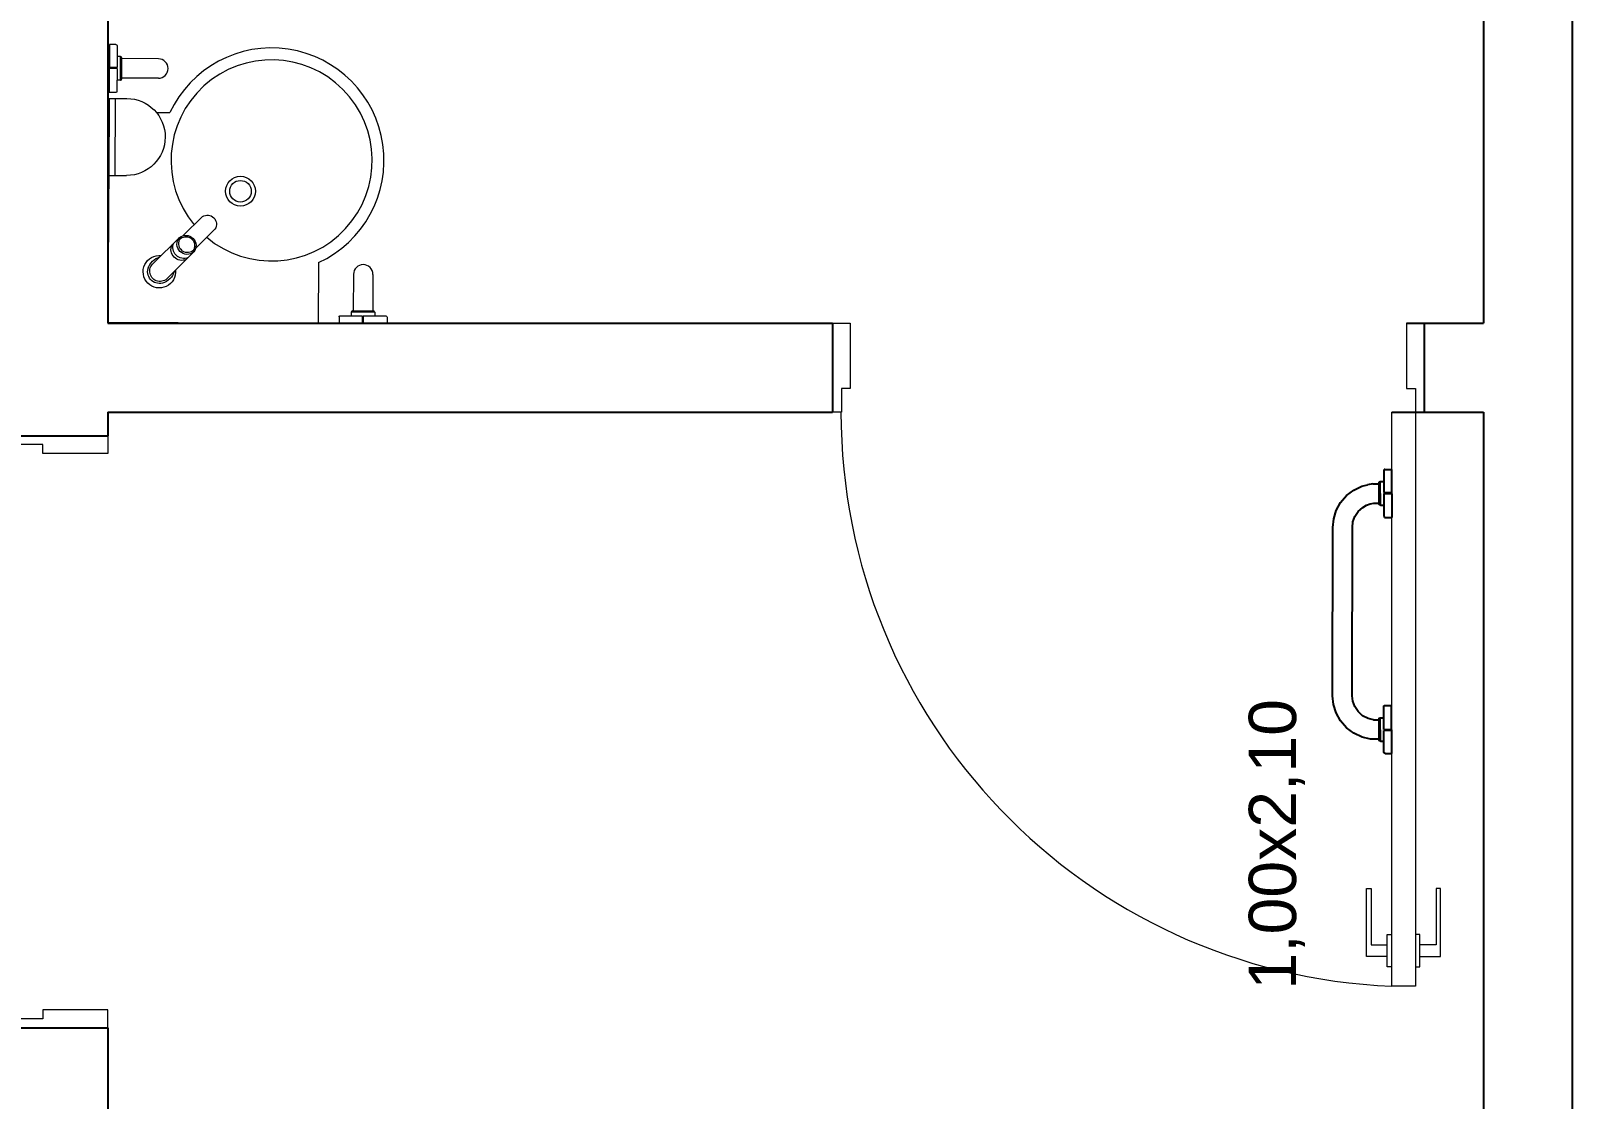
# Model space of a CAD drawing. Header units: metres. Extents: x 2113 to 5678, y -2764 to 956.
# Drawn here: x 3189.779 to 3192.384, y -2017.31 to -2015.505 of the extents above; entities that cross this region are included whole.
import ezdxf

# ---------------------------------------------------------------- set-up
doc = ezdxf.new("R2010")
doc.units = ezdxf.units.M
doc.header["$MEASUREMENT"] = 0
for name, color, linetype in [('_SETOR A', 1, 'Continuous'), ('A - Esquadrias', 10, 'Continuous'), ('A - Texto 1', 8, 'Continuous'), ('PAREDE', 7, 'Continuous')]:
    doc.layers.add(name, color=color, linetype=linetype)
doc.layers.add('A - Mobiliário Fixo', color=252, linetype='Continuous', lineweight=5)
doc.layers.add('Esquadrias', color=50, linetype='Continuous', lineweight=9)
doc.styles.add('TEXTO', font='swisse.ttf')

# ---------------------------------------------------------------- blocks, each defined once
blk = doc.blocks.new('GINASIO')
at = {"layer": 'A - Esquadrias'}
for points in [[(3758.4211, -1188.953), (3758.4211, -1188.953), (3758.4344, -1188.9456), (3758.4344, -1188.9456)], [(3758.4344, -1188.9456), (3758.4344, -1188.9456), (3758.4485, -1188.9412), (3758.4485, -1188.9412)], [(3758.4485, -1188.9412), (3758.4485, -1188.9412), (3758.463, -1188.9397), (3758.463, -1188.9397)], [(3758.463, -1188.9397), (3758.463, -1188.9397), (3758.7475, -1188.9402), (3758.7475, -1188.9402)], [(3758.7475, -1188.9402), (3758.7475, -1188.9402), (3758.762, -1188.9416), (3758.762, -1188.9416)], [(3758.762, -1188.9416), (3758.762, -1188.9416), (3758.7761, -1188.9459), (3758.7761, -1188.9459)], [(3758.7761, -1188.9459), (3758.7761, -1188.9459), (3758.7895, -1188.9531), (3758.7895, -1188.9531)], [(3758.4, -1188.9756), (3758.4, -1188.9756), (3758.4093, -1188.9632), (3758.4093, -1188.9632)], [(3758.4093, -1188.9632), (3758.4093, -1188.9632), (3758.4211, -1188.953), (3758.4211, -1188.953)], [(3758.4449, -1188.9771), (3758.4449, -1188.9771), (3758.454, -1188.9738), (3758.454, -1188.9738)], [(3758.454, -1188.9738), (3758.454, -1188.9738), (3758.4631, -1188.9727), (3758.4631, -1188.9727)], [(3758.4631, -1188.9727), (3758.4631, -1188.9727), (3758.7476, -1188.9732), (3758.7476, -1188.9732)], [(3758.7476, -1188.9732), (3758.7476, -1188.9732), (3758.7568, -1188.9742), (3758.7568, -1188.9742)], [(3758.7895, -1188.9531), (3758.7895, -1188.9531), (3758.8014, -1188.9632), (3758.8014, -1188.9632)], [(3758.8014, -1188.9632), (3758.8014, -1188.9632), (3758.8108, -1188.9756), (3758.8108, -1188.9756)], [(3758.3901, -1189.0039), (3758.3901, -1189.0039), (3758.3935, -1188.9895), (3758.3935, -1188.9895)], [(3758.3935, -1188.9895), (3758.3935, -1188.9895), (3758.4, -1188.9756), (3758.4, -1188.9756)], [(3758.4226, -1189.0091), (3758.4226, -1189.0091), (3758.4248, -1188.9997), (3758.4248, -1188.9997)], [(3758.4248, -1188.9997), (3758.4248, -1188.9997), (3758.4295, -1188.9906), (3758.4295, -1188.9906)], [(3758.4295, -1188.9906), (3758.4295, -1188.9906), (3758.4365, -1188.9828), (3758.4365, -1188.9828)], [(3758.4365, -1188.9828), (3758.4365, -1188.9828), (3758.4449, -1188.9771), (3758.4449, -1188.9771)], [(3758.7568, -1188.9742), (3758.7568, -1188.9742), (3758.7659, -1188.9774), (3758.7659, -1188.9774)], [(3758.7659, -1188.9774), (3758.7659, -1188.9774), (3758.7744, -1188.983), (3758.7744, -1188.983)], [(3758.7744, -1188.983), (3758.7744, -1188.983), (3758.7814, -1188.9908), (3758.7814, -1188.9908)], [(3758.7814, -1188.9908), (3758.7814, -1188.9908), (3758.7852, -1188.9972), (3758.7852, -1188.9972)], [(3758.7852, -1188.9972), (3758.7852, -1188.9972), (3758.7875, -1189.0034), (3758.7875, -1189.0034)], [(3758.8108, -1188.9756), (3758.8108, -1188.9756), (3758.8174, -1188.9893), (3758.8174, -1188.9893)], [(3758.8174, -1188.9893), (3758.8174, -1188.9893), (3758.8197, -1188.999), (3758.8197, -1188.999)], [(3758.8211, -1189.0076), (3758.8211, -1189.0076), (3758.8197, -1188.999), (3758.8197, -1188.999)], [(3758.3863, -1189.0205), (3758.3863, -1189.0205), (3758.3866, -1189.0195), (3758.3866, -1189.0195)], [(3758.3863, -1189.0205), (3758.3863, -1189.0205), (3758.4261, -1189.0203), (3758.4261, -1189.0203)], [(3758.3863, -1189.0205), (3758.3863, -1189.0205), (3758.3863, -1189.0264), (3758.3863, -1189.0264)], [(3758.3866, -1189.0195), (3758.3866, -1189.0195), (3758.3873, -1189.0188), (3758.3873, -1189.0188)], [(3758.3873, -1189.0188), (3758.3873, -1189.0188), (3758.3883, -1189.0185), (3758.3883, -1189.0185)], [(3758.3883, -1189.0185), (3758.3883, -1189.0185), (3758.4241, -1189.0183), (3758.4241, -1189.0183)], [(3758.3897, -1189.0185), (3758.3897, -1189.0185), (3758.3901, -1189.0039), (3758.3901, -1189.0039)], [(3758.4226, -1189.0091), (3758.4226, -1189.0091), (3758.4227, -1189.0183), (3758.4227, -1189.0183)], [(3758.4241, -1189.0183), (3758.4241, -1189.0183), (3758.4251, -1189.0186), (3758.4251, -1189.0186)], [(3758.4251, -1189.0186), (3758.4251, -1189.0186), (3758.4258, -1189.0193), (3758.4258, -1189.0193)], [(3758.4258, -1189.0193), (3758.4258, -1189.0193), (3758.4261, -1189.0203), (3758.4261, -1189.0203)], [(3758.4261, -1189.0203), (3758.4261, -1189.0203), (3758.4261, -1189.0262), (3758.4261, -1189.0262)], [(3758.7851, -1189.0205), (3758.7851, -1189.0205), (3758.7853, -1189.0195), (3758.7853, -1189.0195)], [(3758.7851, -1189.0205), (3758.7851, -1189.0205), (3758.8249, -1189.0203), (3758.8249, -1189.0203)], [(3758.7851, -1189.0205), (3758.7851, -1189.0205), (3758.7851, -1189.0264), (3758.7851, -1189.0264)], [(3758.7853, -1189.0195), (3758.7853, -1189.0195), (3758.7861, -1189.0187), (3758.7861, -1189.0187)], [(3758.7861, -1189.0187), (3758.7861, -1189.0187), (3758.7871, -1189.0185), (3758.7871, -1189.0185)], [(3758.7871, -1189.0185), (3758.7871, -1189.0185), (3758.8228, -1189.0183), (3758.8228, -1189.0183)], [(3758.7875, -1189.0034), (3758.7875, -1189.0034), (3758.7885, -1189.0092), (3758.7885, -1189.0092)], [(3758.7885, -1189.0092), (3758.7885, -1189.0092), (3758.7885, -1189.0185), (3758.7885, -1189.0185)], [(3758.8211, -1189.0076), (3758.8211, -1189.0076), (3758.8215, -1189.0183), (3758.8215, -1189.0183)], [(3758.8228, -1189.0183), (3758.8228, -1189.0183), (3758.8238, -1189.0186), (3758.8238, -1189.0186)], [(3758.8238, -1189.0186), (3758.8238, -1189.0186), (3758.8246, -1189.0193), (3758.8246, -1189.0193)], [(3758.8246, -1189.0193), (3758.8246, -1189.0193), (3758.8249, -1189.0203), (3758.8249, -1189.0203)], [(3758.8249, -1189.0203), (3758.8249, -1189.0203), (3758.8249, -1189.0262), (3758.8249, -1189.0262)], [(3758.3658, -1189.0285), (3758.3658, -1189.0285), (3758.366, -1189.0275), (3758.366, -1189.0275)], [(3758.3658, -1189.0285), (3758.3658, -1189.0285), (3758.3658, -1189.0397), (3758.3658, -1189.0397)], [(3758.3658, -1189.0397), (3758.3658, -1189.0397), (3758.447, -1189.0393), (3758.447, -1189.0393)], [(3758.366, -1189.0275), (3758.366, -1189.0275), (3758.3668, -1189.0267), (3758.3668, -1189.0267)], [(3758.3668, -1189.0267), (3758.3668, -1189.0267), (3758.3678, -1189.0265), (3758.3678, -1189.0265)], [(3758.3678, -1189.0265), (3758.3678, -1189.0265), (3758.4048, -1189.0263), (3758.4048, -1189.0263)], [(3758.4048, -1189.0263), (3758.4048, -1189.0263), (3758.4049, -1189.0395), (3758.4049, -1189.0395)], [(3758.4049, -1189.0365), (3758.4049, -1189.0365), (3758.4064, -1189.0365), (3758.4064, -1189.0365)], [(3758.4064, -1189.0263), (3758.4064, -1189.0263), (3758.445, -1189.0261), (3758.445, -1189.0261)], [(3758.4064, -1189.0263), (3758.4064, -1189.0263), (3758.4064, -1189.0395), (3758.4064, -1189.0395)], [(3758.445, -1189.0261), (3758.445, -1189.0261), (3758.446, -1189.0264), (3758.446, -1189.0264)], [(3758.446, -1189.0264), (3758.446, -1189.0264), (3758.4467, -1189.0271), (3758.4467, -1189.0271)], [(3758.4467, -1189.0271), (3758.4467, -1189.0271), (3758.447, -1189.0282), (3758.447, -1189.0282)], [(3758.447, -1189.0282), (3758.447, -1189.0282), (3758.447, -1189.0393), (3758.447, -1189.0393)], [(3758.7645, -1189.0275), (3758.7645, -1189.0275), (3758.7642, -1189.0285), (3758.7642, -1189.0285)], [(3758.7642, -1189.0285), (3758.7642, -1189.0285), (3758.7643, -1189.0397), (3758.7643, -1189.0397)], [(3758.8455, -1189.0393), (3758.8455, -1189.0393), (3758.7643, -1189.0397), (3758.7643, -1189.0397)], [(3758.7652, -1189.0267), (3758.7652, -1189.0267), (3758.7645, -1189.0275), (3758.7645, -1189.0275)], [(3758.7663, -1189.0265), (3758.7663, -1189.0265), (3758.7652, -1189.0267), (3758.7652, -1189.0267)], [(3758.8048, -1189.0263), (3758.8048, -1189.0263), (3758.7663, -1189.0265), (3758.7663, -1189.0265)], [(3758.8048, -1189.0263), (3758.8048, -1189.0263), (3758.8049, -1189.0395), (3758.8049, -1189.0395)], [(3758.8064, -1189.0365), (3758.8064, -1189.0365), (3758.8049, -1189.0365), (3758.8049, -1189.0365)], [(3758.8434, -1189.0261), (3758.8434, -1189.0261), (3758.8064, -1189.0263), (3758.8064, -1189.0263)], [(3758.8064, -1189.0263), (3758.8064, -1189.0263), (3758.8064, -1189.0395), (3758.8064, -1189.0395)], [(3758.8444, -1189.0264), (3758.8444, -1189.0264), (3758.8434, -1189.0261), (3758.8434, -1189.0261)], [(3758.8452, -1189.0271), (3758.8452, -1189.0271), (3758.8444, -1189.0264), (3758.8444, -1189.0264)], [(3758.8455, -1189.0282), (3758.8455, -1189.0282), (3758.8452, -1189.0271), (3758.8452, -1189.0271)], [(3758.8455, -1189.0282), (3758.8455, -1189.0282), (3758.8455, -1189.0393), (3758.8455, -1189.0393)]]:
    blk.add_open_spline(points, degree=3, dxfattribs=at)
at = {"layer": 'A - Mobiliário Fixo'}
for p, q in [((3759.0923, -1187.2255), (3759.0938, -1186.8705)), ((3759.3639, -1186.8716), (3759.0938, -1186.8697)), ((3759.4723, -1186.882), (3759.3423, -1186.8815)), ((3759.4484, -1186.952), (3759.4483, -1186.9746)), ((3759.195, -1187.2259), (3759.0923, -1187.2255))]:
    blk.add_line(p, q, dxfattribs=at)
at = {"layer": 'A - Mobiliário Fixo', "extrusion": (0, 0, -1)}
for p, q in [((3759.3423, -1186.8715), (3759.3422, -1186.9015)), ((3759.4723, -1186.872), (3759.3423, -1186.8715)), ((3759.4723, -1186.872), (3759.4722, -1186.902)), ((3759.1938, -1186.947), (3759.2375, -1186.991)), ((3759.1693, -1186.9712), (3759.213, -1187.0153)), ((3759.2192, -1187.0184), (3759.2515, -1187.0509)), ((3759.2405, -1186.9973), (3759.2728, -1187.0298))]:
    blk.add_line(p, q, dxfattribs=at)
at = {"layer": 'A - Mobiliário Fixo'}
for radius in [0.0252, 0.0182]:
    blk.add_circle((3759.3155, -1187.094), radius, dxfattribs=at)
at = {"layer": 'A - Mobiliário Fixo', "extrusion": (0, 0, -1)}
for centre, radius, start, end in [((-3759.4072, -1186.9018), 0.065, 180.2353, 0.2353), ((-3759.1796, -1186.957), 0.0275, 264.3149, 186.5325), ((-3759.1796, -1186.957), 0.0199, 344.8728, 113.7428), ((-3759.1804, -1186.958), 0.0173, 309.9376, 140.533), ((-3759.1779, -1186.9645), 0.0274, 104.6722, 165.6454), ((-3759.187, -1186.9555), 0.0274, 284.8253, 345.7985), ((-3759.2172, -1186.995), 0.0185, 336.1612, 114.3094), ((-3759.2204, -1186.9983), 0.0185, 336.1612, 114.3094), ((-3759.2261, -1187.004), 0.0173, 319.2854, 131.1852), ((-3759.2269, -1187.0048), 0.0151, 323.9381, 126.5325), ((-3759.2236, -1187.0015), 0.0174, 142.8045, 307.6661), ((-3759.2236, -1187.0015), 0.0151, 143.9381, 306.5325), ((-3759.2599, -1187.0381), 0.0153, 147.1187, 303.352)]:
    blk.add_arc(centre, radius, start, end, dxfattribs=at)
at = {"layer": 'A - Mobiliário Fixo'}
for centre, radius, start, end in [((3759.5228, -1186.9553), 0.0164, 179.7647, 359.7647), ((3759.3676, -1187.1466), 0.19, 204.6657, 64.8636), ((3759.3676, -1187.1466), 0.17, 139.842, 129.7349), ((3759.1751, -1187.3014), 0.0164, 269.7647, 89.7647)]:
    blk.add_arc(centre, radius, start, end, dxfattribs=at)
for points in [[(3759.4823, -1186.8832), (3759.4823, -1186.8832), (3759.4824, -1186.8721), (3759.4824, -1186.8721)], [(3759.4826, -1186.8843), (3759.4826, -1186.8843), (3759.4823, -1186.8832), (3759.4823, -1186.8832)], [(3759.5636, -1186.8724), (3759.5636, -1186.8724), (3759.4824, -1186.8721), (3759.4824, -1186.8721)], [(3759.4833, -1186.885), (3759.4833, -1186.885), (3759.4826, -1186.8843), (3759.4826, -1186.8843)], [(3759.4843, -1186.8853), (3759.4843, -1186.8853), (3759.4833, -1186.885), (3759.4833, -1186.885)], [(3759.5229, -1186.8854), (3759.5229, -1186.8854), (3759.4843, -1186.8853), (3759.4843, -1186.8853)], [(3759.5031, -1186.8912), (3759.5031, -1186.8912), (3759.5032, -1186.8854), (3759.5032, -1186.8854)], [(3759.5229, -1186.8854), (3759.5229, -1186.8854), (3759.523, -1186.8722), (3759.523, -1186.8722)], [(3759.5245, -1186.8753), (3759.5245, -1186.8753), (3759.523, -1186.8753), (3759.523, -1186.8753)], [(3759.5245, -1186.8855), (3759.5245, -1186.8855), (3759.5245, -1186.8723), (3759.5245, -1186.8723)], [(3759.5615, -1186.8856), (3759.5615, -1186.8856), (3759.5245, -1186.8855), (3759.5245, -1186.8855)], [(3759.543, -1186.8914), (3759.543, -1186.8914), (3759.543, -1186.8855), (3759.543, -1186.8855)], [(3759.5625, -1186.8853), (3759.5625, -1186.8853), (3759.5615, -1186.8856), (3759.5615, -1186.8856)], [(3759.5633, -1186.8846), (3759.5633, -1186.8846), (3759.5625, -1186.8853), (3759.5625, -1186.8853)], [(3759.5636, -1186.8836), (3759.5636, -1186.8836), (3759.5633, -1186.8846), (3759.5633, -1186.8846)], [(3759.5636, -1186.8836), (3759.5636, -1186.8836), (3759.5636, -1186.8724), (3759.5636, -1186.8724)], [(3759.5031, -1186.8912), (3759.5031, -1186.8912), (3759.543, -1186.8914), (3759.543, -1186.8914)], [(3759.5031, -1186.8912), (3759.5031, -1186.8912), (3759.5034, -1186.8923), (3759.5034, -1186.8923)], [(3759.5034, -1186.8923), (3759.5034, -1186.8923), (3759.5041, -1186.893), (3759.5041, -1186.893)], [(3759.5041, -1186.893), (3759.5041, -1186.893), (3759.5052, -1186.8933), (3759.5052, -1186.8933)], [(3759.5052, -1186.8933), (3759.5052, -1186.8933), (3759.5409, -1186.8934), (3759.5409, -1186.8934)], [(3759.5063, -1186.9553), (3759.5063, -1186.9553), (3759.5066, -1186.8933), (3759.5066, -1186.8933)], [(3759.5392, -1186.9554), (3759.5392, -1186.9554), (3759.5395, -1186.8934), (3759.5395, -1186.8934)], [(3759.5409, -1186.8934), (3759.5409, -1186.8934), (3759.5419, -1186.8931), (3759.5419, -1186.8931)], [(3759.5419, -1186.8931), (3759.5419, -1186.8931), (3759.5427, -1186.8924), (3759.5427, -1186.8924)], [(3759.5427, -1186.8924), (3759.5427, -1186.8924), (3759.543, -1186.8914), (3759.543, -1186.8914)], [(3759.1033, -1187.2607), (3759.1033, -1187.2607), (3759.0922, -1187.2606), (3759.0922, -1187.2606)], [(3759.1033, -1187.2607), (3759.1033, -1187.2607), (3759.1043, -1187.2609), (3759.1043, -1187.2609)], [(3759.1043, -1187.2609), (3759.1043, -1187.2609), (3759.1051, -1187.2617), (3759.1051, -1187.2617)], [(3759.1051, -1187.2617), (3759.1051, -1187.2617), (3759.1053, -1187.2627), (3759.1053, -1187.2627)], [(3759.1053, -1187.2627), (3759.1053, -1187.2627), (3759.1052, -1187.2998), (3759.1052, -1187.2998)], [(3759.1052, -1187.2998), (3759.1052, -1187.2998), (3759.092, -1187.2997), (3759.092, -1187.2997)], [(3759.1052, -1187.3013), (3759.1052, -1187.3013), (3759.092, -1187.3012), (3759.092, -1187.3012)], [(3759.095, -1187.2997), (3759.095, -1187.2997), (3759.095, -1187.3013), (3759.095, -1187.3013)], [(3759.1052, -1187.3013), (3759.1052, -1187.3013), (3759.105, -1187.3399), (3759.105, -1187.3399)], [(3759.1111, -1187.2813), (3759.1111, -1187.2813), (3759.1053, -1187.2813), (3759.1053, -1187.2813)], [(3759.111, -1187.3211), (3759.111, -1187.3211), (3759.1111, -1187.2813), (3759.1111, -1187.2813)], [(3759.1122, -1187.2816), (3759.1122, -1187.2816), (3759.1111, -1187.2813), (3759.1111, -1187.2813)], [(3759.1129, -1187.2823), (3759.1129, -1187.2823), (3759.1122, -1187.2816), (3759.1122, -1187.2816)], [(3759.1132, -1187.2833), (3759.1132, -1187.2833), (3759.1129, -1187.2823), (3759.1129, -1187.2823)], [(3759.113, -1187.3191), (3759.113, -1187.3191), (3759.1132, -1187.2833), (3759.1132, -1187.2833)], [(3759.1752, -1187.285), (3759.1752, -1187.285), (3759.1132, -1187.2847), (3759.1132, -1187.2847)], [(3759.111, -1187.3211), (3759.111, -1187.3211), (3759.1051, -1187.3211), (3759.1051, -1187.3211)], [(3759.111, -1187.3211), (3759.111, -1187.3211), (3759.112, -1187.3208), (3759.112, -1187.3208)], [(3759.112, -1187.3208), (3759.112, -1187.3208), (3759.1127, -1187.3201), (3759.1127, -1187.3201)], [(3759.1127, -1187.3201), (3759.1127, -1187.3201), (3759.113, -1187.3191), (3759.113, -1187.3191)], [(3759.175, -1187.3179), (3759.175, -1187.3179), (3759.113, -1187.3176), (3759.113, -1187.3176)], [(3759.103, -1187.3419), (3759.103, -1187.3419), (3759.0918, -1187.3419), (3759.0918, -1187.3419)], [(3759.104, -1187.3416), (3759.104, -1187.3416), (3759.103, -1187.3419), (3759.103, -1187.3419)], [(3759.1047, -1187.3409), (3759.1047, -1187.3409), (3759.104, -1187.3416), (3759.104, -1187.3416)], [(3759.105, -1187.3399), (3759.105, -1187.3399), (3759.1047, -1187.3409), (3759.1047, -1187.3409)]]:
    blk.add_open_spline(points, degree=3, dxfattribs=at)
at = {"layer": 'Esquadrias'}
for p, q in [((3757.9175, -1186.7597), (3757.9175, -1186.7197)), ((3758.8875, -1186.7597), (3758.8875, -1186.7197)), ((3757.9325, -1186.7597), (3757.9175, -1186.7597)), ((3757.9325, -1186.8697), (3757.9325, -1186.7597)), ((3758.8725, -1186.8697), (3758.8725, -1186.7597)), ((3758.8725, -1186.7597), (3758.8875, -1186.7597)), ((3757.9025, -1186.8697), (3757.9325, -1186.8697)), ((3758.9025, -1186.8697), (3758.8725, -1186.8697)), ((3758.9425, -1188.1097), (3758.9425, -1188.0947)), ((3758.9825, -1188.1097), (3758.9425, -1188.1097)), ((3758.9825, -1188.1247), (3758.9825, -1188.1097)), ((3759.0925, -1188.0947), (3759.0925, -1188.1247)), ((3759.0925, -1188.1247), (3758.9825, -1188.1247)), ((3758.0225, -1189.0322), (3758.0225, -1188.9972)), ((3758.0225, -1188.9972), (3758.1375, -1188.9972)), ((3758.1375, -1188.9972), (3758.1375, -1189.0047)), ((3758.1375, -1189.0047), (3758.0425, -1189.0047)), ((3758.0425, -1189.0047), (3758.0425, -1189.0322)), ((3757.9725, -1189.0797), (3757.9725, -1189.0397)), ((3757.9725, -1189.0397), (3758.9425, -1189.0397)), ((3758.005, -1189.0397), (3758.005, -1189.0322)), ((3758.005, -1189.0322), (3758.06, -1189.0322)), ((3758.06, -1189.0322), (3758.06, -1189.0397)), ((3758.9425, -1189.0397), (3758.9425, -1189.0797)), ((3759.0925, -1189.0647), (3758.9825, -1189.0647)), ((3758.9825, -1189.0647), (3758.9825, -1189.0797)), ((3759.0925, -1189.0947), (3759.0925, -1189.0647)), ((3758.9425, -1189.0797), (3757.9725, -1189.0797)), ((3758.005, -1189.0797), (3758.005, -1189.0872)), ((3758.005, -1189.0872), (3758.06, -1189.0872)), ((3758.0225, -1189.0872), (3758.0225, -1189.1222)), ((3758.0425, -1189.1147), (3758.0425, -1189.0872)), ((3758.06, -1189.0872), (3758.06, -1189.0797)), ((3758.9425, -1189.0797), (3758.9425, -1189.0947)), ((3758.9825, -1189.0797), (3758.9425, -1189.0797)), ((3758.0225, -1189.1222), (3758.1375, -1189.1222)), ((3758.1375, -1189.1147), (3758.0425, -1189.1147)), ((3758.1375, -1189.1222), (3758.1375, -1189.1147))]:
    blk.add_line(p, q, dxfattribs=at)
blk.add_arc((3758.9425, -1189.0797), 0.9708, 90, 177.6386, dxfattribs=at)
at = {"layer": 'PAREDE', "ltscale": 5}
for p, q in [((3757.9025, -1186.7197), (3757.9025, -1186.8697)), ((3758.9025, -1186.7197), (3758.9025, -1186.8697)), ((3757.9025, -1186.8697), (3757.6025, -1186.8697)), ((3758.9425, -1186.8697), (3758.9025, -1186.8697)), ((3758.9425, -1186.8697), (3758.9425, -1188.0947)), ((3760.9925, -1186.8697), (3759.0925, -1186.8697)), ((3759.0925, -1186.8697), (3759.0925, -1188.0947)), ((3759.0925, -1188.0947), (3758.9425, -1188.0947)), ((3758.9425, -1189.0397), (3758.9425, -1189.1947)), ((3759.0925, -1189.0647), (3759.0925, -1189.1947)), ((3759.0925, -1189.0947), (3758.9425, -1189.0947)), ((3758.9425, -1189.1947), (3755.1225, -1189.1947)), ((3760.9925, -1189.1947), (3759.0925, -1189.1947)), ((3760.9925, -1189.1947), (3759.0925, -1189.1947)), ((3760.9925, -1189.3447), (3755.1225, -1189.3447)), ((3761.1425, -1189.3447), (3758.9425, -1189.3447))]:
    blk.add_line(p, q, dxfattribs=at)
at = {"layer": 'A - Texto 1', "insert": (3757.9668, -1188.893), "char_height": 0.08, "width": 0.90408, "attachment_point": 7, "style": 'TEXTO'}
blk.add_mtext('1,00x2,10', dxfattribs=at)

msp = doc.modelspace()

# ---------------------------------------------------------------- block references
at = {"layer": '_SETOR A', "rotation": 89.99999999998815}
msp.add_blockref('GINASIO', (2003.0392, -5775.0918), dxfattribs=at)

doc.saveas('drawing.dxf')
